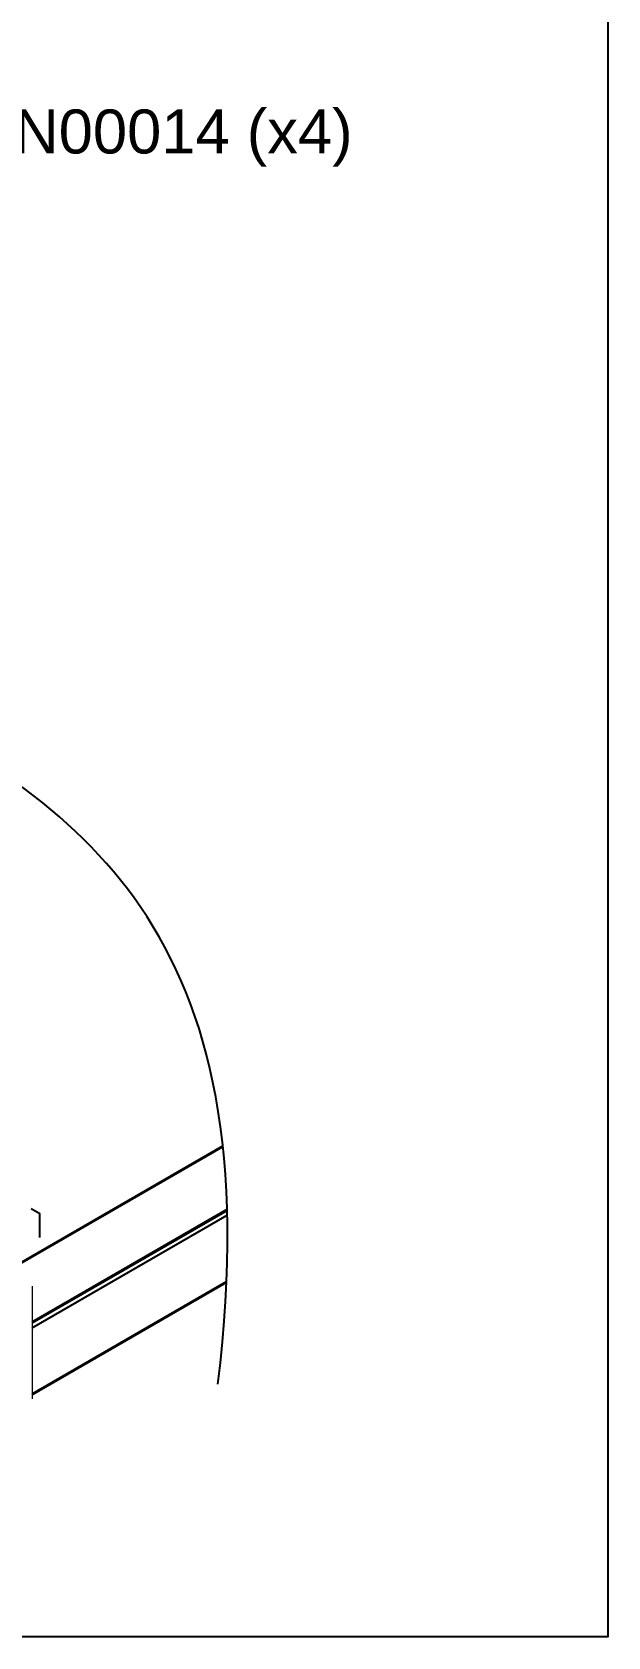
# Model space of a CAD drawing. Extents: x -1 to 10.4, y -10.7 to 0.
# Drawn here: x 8.45 to 10.41, y -10.74 to -5.27 of the extents above; entities that cross this region are included whole.
import ezdxf
from ezdxf import colors
from ezdxf.entities.mleader import LeaderData, LeaderLine
from ezdxf.math import Vec2, Vec3

# ---------------------------------------------------------------- set-up
doc = ezdxf.new("R2010")
doc.units = 0
doc.header["$LTSCALE"] = 0.5
doc.header["$MEASUREMENT"] = 0
doc.linetypes.add('HIDDEN', pattern=[0.375, 0.25, -0.125])
for name, color, linetype in [('Brackets', 181, 'CONTINUOUS'), ('Dimension', 10, 'CONTINUOUS'), ('FAB DWG', 221, 'CONTINUOUS'), ('Housing', 150, 'CONTINUOUS')]:
    doc.layers.add(name, color=color, linetype=linetype)
doc.layers.add('Jig', color=41, linetype='CONTINUOUS', lineweight=13)
doc.layers.add('Text-Unprinted', color=131, linetype='CONTINUOUS', plot=False)
doc.styles.get("Standard").update_dxf_attribs({"font": 'arial.ttf'})

msp = doc.modelspace()

# ---------------------------------------------------------------- linework, layer by layer
at = {"layer": 'Brackets', "linetype": 'HIDDEN', "lineweight": 25, "transparency": 16777216}
for p in [(8.2535, -9.1664), (8.4779, -9.3775)]:
    msp.add_line(p, (8.4779, -9.2959), dxfattribs=at)
at = {"layer": 'Brackets', "linetype": 'HIDDEN', "transparency": 16777216}
for p, q in [((7.3185, -10.0468), (8.4779, -9.3775)), ((7.3185, -10.1078), (8.4779, -9.4385))]:
    msp.add_line(p, q, dxfattribs=at)
at = {"layer": 'Dimension', "transparency": 16777216}
msp.add_open_spline([(9.0855, -9.8777), (9.2782, -8.2996), (7.8957, -7.5147), (6.5131, -6.7299), (6.7059, -5.1518)], degree=3, dxfattribs=at)
at = {"layer": 'Housing', "linetype": 'Continuous', "transparency": 16777216}
for p, q in [((9.1027, -9.0682), (7.3659, -10.0713)), ((7.368, -10.0667), (9.1023, -9.065)), ((8.4521, -9.6651), (9.1169, -9.2811)), ((8.4521, -9.6691), (9.117, -9.2851)), ((8.4521, -9.6855), (9.1174, -9.3012)), ((8.4521, -9.9108), (9.115, -9.5279)), ((9.1148, -9.5314), (8.4521, -9.9142))]:
    msp.add_line(p, q, dxfattribs=at)
at = {"layer": 'Jig', "linetype": 'Continuous', "transparency": 16777216}
msp.add_line((8.4521, -9.5438), (8.4521, -9.9274), dxfattribs=at)
at = {"layer": 'Text-Unprinted', "transparency": 16777216}
msp.add_lwpolyline([(0, 0), (10.4144, 0), (10.4144, -10.7398), (0, -10.7398)], close=True, dxfattribs=at)

# ---------------------------------------------------------------- leaders
at = {"layer": 'FAB DWG', "transparency": 16777216}
ml = msp.add_multileader_mtext('Standard', dxfattribs=at)
ml.set_content('PN00014 (x4)', color=256)
ml.set_leader_properties()
ml.build(insert=Vec2(0, 0))
ml.multileader.update_dxf_attribs({"dogleg_length": 0.5258, "arrow_head_size": 0.15})
ctx = ml.context
ctx.base_point, ctx.char_height, ctx.arrow_head_size, ctx.landing_gap_size, ctx.plane_origin = Vec3(8.1852, -5.6276), 0.15, 0.15, 0.09, Vec3(6.0354, -4.8945)
ctx.text_align_type = 2
notes = []
notes.append((ctx, [(0, (1, 1, 0), (7.6594, -5.6276), (1, 0), 0.5258, [(0, [(7.3828, -5.3109)], 0, [])])]))
ctx.mtext.insert, ctx.mtext.width, ctx.mtext.defined_height, ctx.mtext.alignment, ctx.mtext.flow_direction = Vec3(9.5444, -5.5305), 2.307685, 0.426, 3, 5
for ctx, leaders in notes:
    for number, flags, end, landing, length, lines in leaders:
        leader = LeaderData()
        leader.index, (leader.has_last_leader_line, leader.has_dogleg_vector, leader.attachment_direction) = number, flags
        leader.last_leader_point, leader.dogleg_vector, leader.dogleg_length = Vec3(end), Vec3(landing), length
        for number, points, colour, breaks in lines:
            line = LeaderLine()
            line.index, line.vertices, line.color, line.breaks = number, Vec3.list(points), colors.encode_raw_color(colour), breaks
            leader.lines.append(line)
        ctx.leaders.append(leader)

doc.saveas('drawing.dxf')
